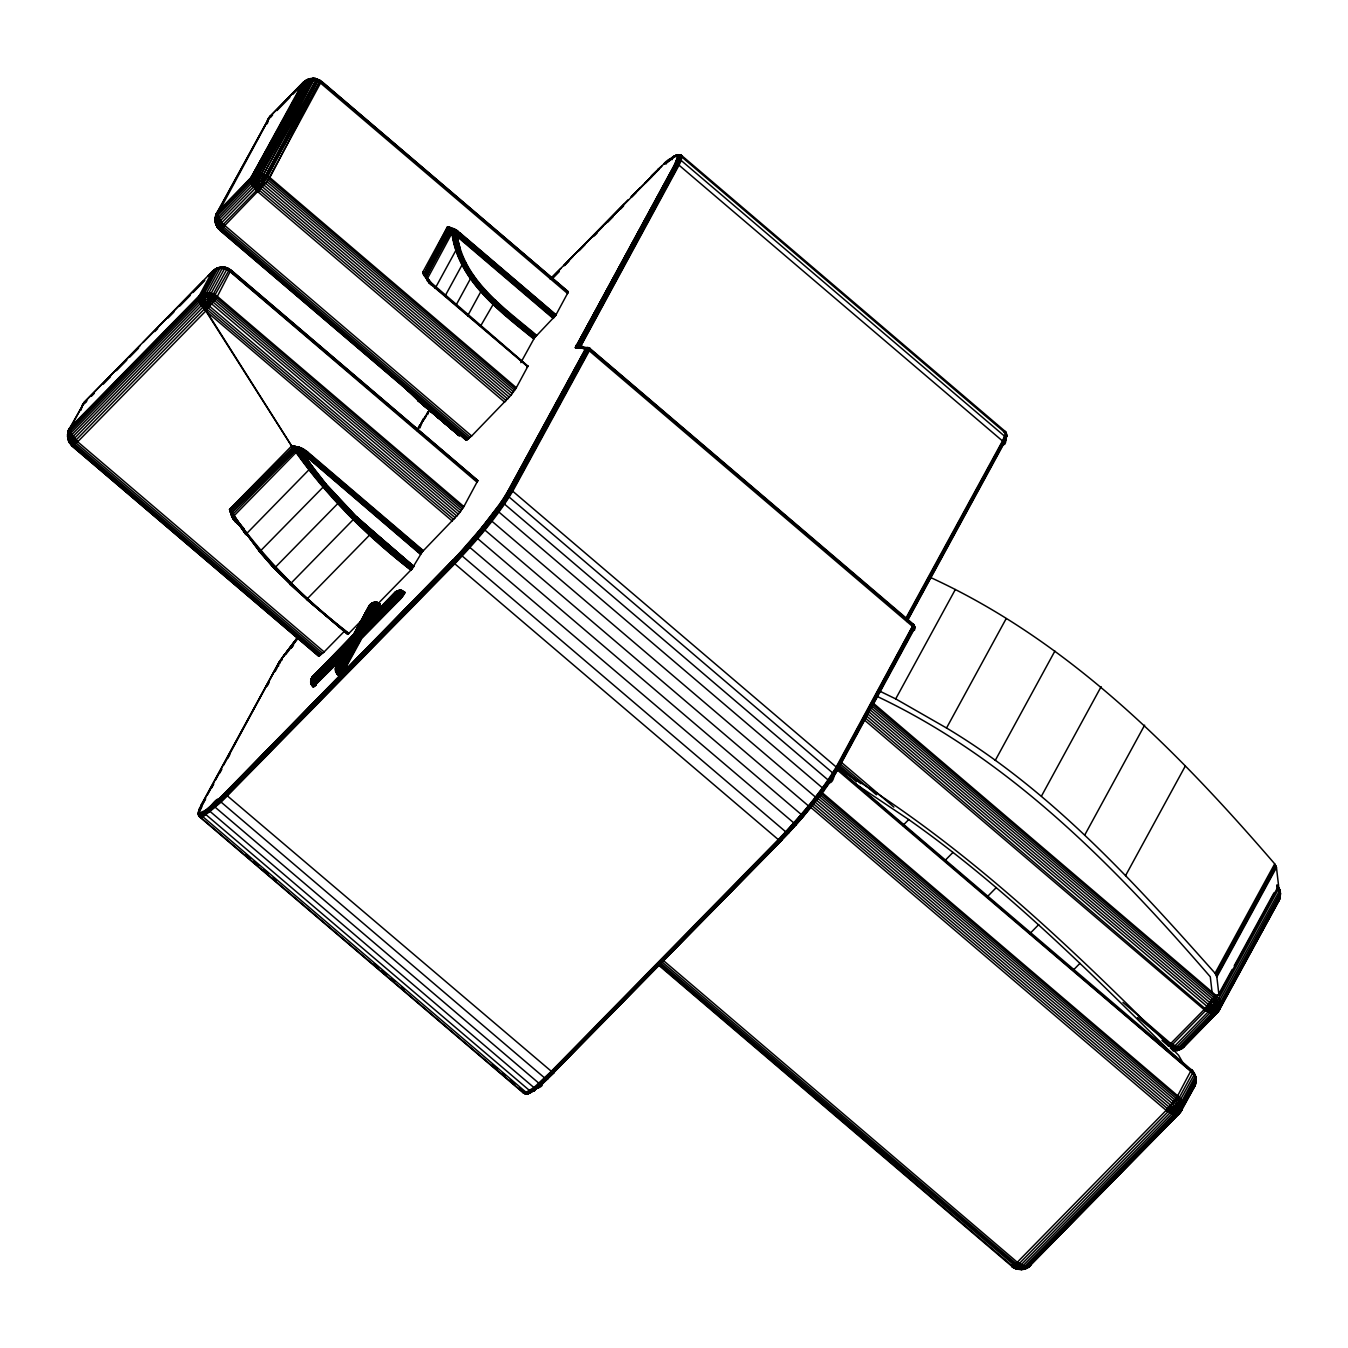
<?xml version="1.0" encoding="UTF-8"?>
<svg xmlns="http://www.w3.org/2000/svg" width="1348" height="1348" viewBox="0 0 1348 1348"><rect width="100%" height="100%" fill="white"/><g stroke="black" fill="none" stroke-linecap="round" stroke-linejoin="round"><path stroke-width="1.5" d="M346.807 665.828L345.324 664.699L360.792 637.722L398.401 600.079L399.648 591.604L401.771 590.458L398.519 591.587L398.924 600.517C408.899 591.216 403.136 586.666 398.401 600.079L361.197 638.059L340.488 672.652L337.708 674.623L338.432 675.247L346.453 666.434L361.702 638.497L398.924 600.517M377.777 603.904L411.696 569.227L422.21 551.888L458.387 514.245L463.881 506.578L477.765 480.697L230.845 270.19L216.708 297.605L205.823 310.95L77.645 441.773L71.174 443.526L68.276 440.526L67.771 434.41L68.916 440.24L77.645 441.773L324.127 651.927L344.397 631.252M526.664 367.044L528.045 365.965L516.318 387.719L510.825 395.385L471.648 435.994L225.167 225.841L219.977 227.509L217.062 227.087L215.545 220.617L217.062 227.087L220.634 229.851L267.072 181.744L321.38 81.453L568.3 291.96L555.662 315.449L534.431 337.893L520.817 362.646M341.482 658.178L315.718 684.481L311.759 685.256L310.731 680.015L312.567 676.645L353.26 635.093L356.024 634.992L361.197 638.059L346.284 665.39C344.246 668.372 339.359 676.595 335.804 672.029C334.843 662.441 335.601 671.86 341.01 673.09M1192.508 1072.132L1194.143 1072.637L1196.03 1078.08L1181.623 1104.501L1175.237 1108.376L1166.155 1110.348L1017.302 1262.267L1011.792 1266.547L1012.348 1264.643M1161.993 1040.437L1168.396 1045.913L1204.101 1009.618L1212.779 1006.316L1218.946 1001.716L1279.336 891.247L1278.477 886.866L1276.826 886.344M504.742 496.738L509.207 497.109L832.71 772.926C836.619 776.684 829.239 787.957 828.06 779.953L504.54 504.135L500.327 503.411L508.078 491.127L509.999 490.268L512.712 491.194L836.215 767.012L837.041 770.921L913.961 629.55L914.281 625.708L590.02 348.997L575.36 347.7L674.371 165.079L677.387 157.632C675.803 154.953 680.268 154.009 681.751 155.627L1005.254 431.444L1006.4 433.449L1006.029 437.814M580.146 347.329L679.004 165.164L681.262 160.53L681.751 155.627C680.369 154.397 673.073 154.936 676.982 156.014M587.61 347.548L589.548 348.188L588.79 350.446L512.223 490.857L504.085 503.781L484.791 529.174L454.36 563.38L226.953 795.489L210.002 811.327L200.347 817.09C196.69 815.169 199.892 806.374 198.459 814.9L199.622 815.506L205.048 812.911L225.925 794.141L453.332 562.015L483.426 528.18L496.906 510.892L510.572 490.284L587.863 347.717L585.032 348.744M676.174 155.155L677.892 155.273L678.297 156.907L675.23 164.49L577.146 344.397C571.788 352.317 594.114 343.201 589.261 350.783L512.712 491.194C496.721 517.801 476.063 541.306 454.798 563.784L221.123 802.127L203.009 816.837L199.588 816.905L199.1 814.63M589.784 348.34L913.54 624.343L836.215 767.012C820.224 793.618 799.583 817.124 778.302 839.602L550.894 1071.711L533.926 1087.566L524.271 1093.329L200.768 817.511L199.571 814.917L200.363 812.726L205.57 810.249L214.281 803.172L215.427 807.452L538.93 1083.27C547.541 1083.27 537.7 1090.414 533.926 1087.566L210.423 811.749L209.058 809.238L209.53 807.25M675.702 155.492L677.404 155.61L677.808 157.227L674.775 164.742L575.781 347.295L585.453 348.323L584.628 350.716L586.549 349.857L589.261 350.783L912.765 626.601C914.921 635.531 915.41 625.91 913.54 624.343M914.23 629.011L913.708 624.579L836.636 767.433L828.481 780.357L809.188 805.75L778.756 839.956L551.366 1072.081C542.89 1079.175 535.156 1090.802 524.271 1093.329M914.483 628.505L914.281 625.607M833.991 775.74L810.637 807.755L481.977 527.557L505.551 496.249M282.254 659.88L281.85 658.212L298.026 636.964M243.702 529.141L233.069 519.064L229.581 509.359L291.606 446.053L305.962 452.709L422.21 551.888M341.988 658.616L315.718 684.481C312.635 686.739 308.658 682.863 311.776 680.302L313.562 676.174M423.356 550.641L307.041 451.462L304.008 449.339L294.201 446.356L299.458 447.671L291.775 446.137L203.683 306.771L201.779 300.267L201.846 294.976L217.112 268.05L224.307 267.393L221.123 267.089L219.825 268.437L206.042 293.982L204.947 301.733L205.823 310.95L291.606 446.053C324.228 493.604 365.173 534.802 410.938 570.052C366.656 535.257 324.16 492.728 293.022 447.351L231.03 510.673C260.552 558.443 304.631 598.327 348.61 633.661L363.353 618.631M399.665 599.725L397.542 599.27L360.354 637.385L345.324 664.699C338.769 659.745 331.996 669.501 340.488 672.652L359.04 636.475L396.261 597.754L358.585 636.189L343.167 663.772L340.488 672.652C336.966 676.747 334.439 669.333 339.157 674.792M663.267 960.433L1017.302 1262.267L1024.682 1266.48L1029.131 1266.497L1178.995 1113.937L1194.261 1087.111L1196.097 1081.045L1194.817 1078.636M1278.696 897.347L1278.595 901.34L1217.682 1012.297L1182.297 1048.306L1178.86 1048.946L1174.192 1046.469L1122.968 1002.406M417.358 430.164L423.424 419.009L419.835 428.057M278.413 666.434L279.255 661.986L201.374 805.295L199.774 811.058L201.846 806.845M246.583 534.533L234.872 518.39L232.85 518.727L229.615 509.51L231.03 510.673L294.723 448.429L291.775 446.137L304.682 454.428L420.879 553.624M348.93 633.358C303.148 598.192 262.321 556.876 229.615 509.51L246.313 534.566L234.653 518.255L233.069 515.206L259.692 551.703L326.081 484.101L356.276 516.503L413.668 566.716C372.284 533.437 331.322 498.086 302.238 453.096L296.493 448.025L291.775 446.137L294.201 446.508M553.927 317.623L456.483 234.013L453.417 231.89L452.069 232.867L427.03 279.306L429.136 282.895L527.321 366.403M69.523 443.02L68.664 438.622L69.675 440.627M914.669 626.803L837.445 769.455L829.424 782.16L810.485 807.115L1166.155 1110.348L1174.175 1105.748L1180.005 1100.457L1193.991 1075.03L1194.143 1072.637M1278.477 886.866L1278.325 889.242L1218.693 998.615L1212.122 1005.035L1204.101 1009.618L862.872 718.703M781.52 840.495L778.302 839.602L454.798 563.784L453.063 560.077L225.655 792.186L227.391 795.893L553.169 1072.856L781.705 840.276L553.539 1072.856M353.328 636.981L353.26 635.093L312.231 677.067L312.365 680.032L315.718 684.481C309.855 687.194 313.831 687.935 316.224 684.919L315.028 685.172L314.842 683.672L344.768 652.651M67.434 436.567L67.922 432.337L84.671 401.721L140.209 345.442M81.032 410.112L82.666 404.232L85.868 402.159M308.254 80.29L309.518 79.549L304.395 81.52L269.566 116.838L218.208 211.013C216.371 216.775 221.257 222.184 225.167 225.841L219.151 225.453L215.629 223.532L215.073 217.517L216.927 212.613L251.284 177.245C256.272 172.291 264.781 173.167 269.836 177.565L516.318 387.719M201.374 805.295L202.099 803.425L199.538 810.552M266.651 124.302L268.286 118.439L271.487 116.349M267.426 123.275L269.027 117.495M277.941 664.884L278.665 663.014L201.56 804.267M335.399 670.057L353.58 634.857L395.25 592.244L400.777 590.272M401.957 597.08L398.705 595.479L395.486 596.541L357.709 635.7L342.021 663.57L340.488 672.652C330.85 674.944 339.932 661.598 344.768 668.776M369.082 607.695L369.874 604.797L372.537 604.814M369.655 607.207L370.414 604.46M419.43 427.03L423.137 419.346M914.264 627.932L913.674 630.089L914.416 628.64M676.511 160.682L679.089 159.671L681.262 160.53L1004.765 436.348C1007.664 439.6 1003.957 449.946 1002.524 440.981L679.004 165.164L676.308 164.237L674.371 165.079M1193.149 1073.412L1196.232 1079.091L1195.187 1085.309L1181.016 1111.426L1176.181 1113.65L1166.155 1110.348L1177.023 1097.002L1191.531 1069.604L1193.064 1072.216L1179.382 1097.474L1166.155 1110.348L1173.518 1114.543L1177.984 1114.577C1182.55 1110.011 1180.865 1102.159 1176.096 1098.418L820.46 795.202M1276.775 885.063L1279.909 890.421L1279.522 899.52L1218.963 1010.714L1214.127 1012.938L1204.101 1009.618L1215.677 995.11L1218.963 995.161L1278.595 885.788L1276.472 867.556L1274.719 863.866C1176.922 750.432 1068.88 641.058 930.861 577.635M1232.24 969.414L1216.604 997.908L1204.101 1009.618C1209.409 1010.73 1216.604 1011.623 1220.446 1006.905L1280.078 897.549L1279.977 893.336L1276.977 887.388M1280.111 892.258L1280.078 897.549M348.61 633.661L348.323 633.931C303.974 598.259 261.04 559.386 230.542 510.841L245.959 534.465L229.615 509.51L232.968 516.402L246.111 534.549L237.433 521.76M199.335 809.44L201.779 803.812M421.486 552.798L305.271 453.602L294.74 447.721L309.518 468.834L337.893 503.057L370.548 534.297L411.696 569.227C369.032 533.522 325.997 496.502 296.375 448.699C297.638 445.834 293.375 447.081 291.775 446.137L306.333 452.271L422.598 551.45M1006.636 436.836L1006.248 432.876L1004.496 432.759M400.862 591.368L399.783 590.255L396.076 591.536L354.035 634.723L337.741 664.631L338.095 668.709L340.488 672.652C329.687 673.747 340.353 660.402 345.425 667.917M865.905 715.451L1207.69 1006.939L1208.802 1009.703L1207.808 1012.247L1174.731 1046.014L1170.536 1047.025L1171.024 1043.386L1178.405 1047.598L1183.881 1046.992L1217.682 1012.297M533.909 338.651C500.108 310.916 459.28 281.395 452.507 234.67C452.086 231.435 450.097 228.857 447.688 226.784L452.642 230.474L454.36 233.659C454.596 230.879 447.014 225.284 450.215 229.682L426.221 277.334L425.345 275.228L449.002 228.149L447.57 226.75L422.716 272.313L424.249 275.059L431.714 284.428L422.8 272.448L431.394 284.175L527.911 366.454M351.019 642.541L351.508 638.632L311.995 678.229L353.109 636.391L361.871 620.535M326.081 484.101L312.736 466.998L310.798 467.891L245.875 534.347L234.114 515.762L296.678 451.816C299.071 450.788 301.312 446.003 296.644 446.71M311.658 677.774L311.927 680.588L315.718 684.481L310.832 682.037L312.028 677.303L353.26 635.093M310.832 682.037L312.096 679.173L351.508 638.632L310.748 680.622M311.877 678.533L311.691 684.75M294.37 448.783L232.378 512.088C234.552 520.918 239.472 525.113 230.306 511.734L234.923 521.373L244.039 528.82L233.187 518.576L241.376 525.653M324.127 651.927L318.617 656.19L72.135 446.053L69.27 441.622M337.017 674.084L337.185 673.006M269.836 177.565L320.251 80.391L321.818 81.824M781.267 840.663L788.765 832.862L785.732 831.817L462.229 555.999L460.123 552.68L225.537 792.489M427.687 414.695L427.838 412.336L422.817 420.205M198.813 810.839L200.026 813.215C208.704 814.31 217.786 790.72 221.123 802.127L544.643 1077.945L547.794 1078.804L554.112 1072.62M397.188 591.721C392.201 591.941 395.941 598.63 398.401 600.079L401.771 590.458M452.305 521.086L205.823 310.95L208.3 294.016L222.117 268.471L223.263 267.123L225.79 267.409L227.66 268.892L220.449 267.561L217.112 268.05L212.849 270.881L83.947 402.631M373.447 615.581C378.266 614.604 378.973 599.355 378.468 603.938L370.801 618.715M1015.853 1268.013L1013.443 1267.743L1017.302 1262.267L1019.711 1268.653L1022.559 1269.193L1015.263 1268.687L1017.302 1262.267C1020.335 1266.379 1027.277 1270.793 1030.883 1264.946L1027.631 1267.76M223.599 765.175L280.03 660.806L278.648 663.216M534.752 337.472C499.569 309.602 459.045 278.21 452.642 230.474C453.872 227.475 449.541 227.627 447.688 226.784L453.888 233.827L453.417 231.89C460.359 278.935 500.563 309.315 535.105 337.017M215.36 269.01L200.01 295.987L201.02 303.047L205.823 310.95L228.739 270.729C231.064 268.926 226.936 266.786 226.649 269.634L212.748 295.161L205.823 310.95L199.993 303.89L198.442 297.301L212.108 271.807L215.36 269.01L219.286 268.151L213.86 270.257L207.98 276.273M378.839 603.196L379.647 604.174M403.625 591.368L403.844 593.406L398.401 600.079L395.672 595.125L396.076 591.536M229.615 509.51C235.31 519.351 239.017 526.984 230.306 511.734M318.971 656.223L72.135 446.053L77.645 441.773L70.045 438.184L67.585 434.612L70.18 429.557L198.341 298.717C203.026 294.066 211.029 294.875 215.764 299.02L462.263 509.156M81.958 407.029L83.407 403.288M512.257 393.599L265.758 183.446C261.9 180.076 255.379 179.402 251.571 183.21L217.5 218.191L216.438 224.324L218.747 228.874L225.167 225.841L216.371 221.106L215.107 218.696L216.489 215.124L250.779 179.857C255.463 175.206 263.45 176.015 268.201 180.16L514.683 390.297M336.174 666.62L355.265 634.807L394.947 595.277L356.024 634.992L340.606 664.176L340.488 672.652L336.09 670.276L335.719 667.648L352.738 636.054L312.028 677.656L352.047 637.318M369.874 604.797L353.109 636.391L338.955 651.135L353.109 636.391M1178.995 1113.937C1184.521 1109.101 1183.241 1100.103 1177.731 1095.823L822.095 792.607M1181.354 1048.879L1215.93 1013.848C1222.552 1009.669 1221.541 999.525 1215.677 995.11L872.813 702.78M1279.033 898.83L1280.415 895.257M471.648 435.994L466.155 440.274L219.657 230.12L220.213 228.216M375.957 612.363L380.203 604.123L379.293 604.544M677.387 157.632L679.426 156.537L682.172 157.312L1006.097 433.551L1002.929 441.386L905.839 619.457M1006.097 433.551L1003.266 441.858L906.193 619.928M1006.434 434.022L1003.519 442.346L907.44 618.58M1006.67 434.561L1005.153 440.88L1006.855 435.707M1005.894 439.414L1005.49 440.425M568.115 292.617L318.448 79.667L265.826 175.088L258.243 192.09L504.725 402.226M534.145 338.297C500.159 310.68 460.106 281.092 452.507 234.67C453.096 234.08 453.905 233.777 454.68 233.558C456.888 231.519 456.298 228.537 452.692 228.435L459.702 233.086L555.898 315.095M454.141 233.726L455.135 229.548L555.662 315.449M198.375 813.063C202.638 800.544 196.993 812.17 198.847 816.012L202.251 815.944L209.648 810.856L226.565 795.05L453.973 562.942L484.32 528.804L503.562 503.478L511.701 490.571L588.773 347.75M69.22 442.414L71.225 444.806L77.645 441.773C71.865 439.886 64.199 432.573 70.686 426.945L198.864 296.122C203.851 291.151 212.361 292.027 217.399 296.425L463.881 506.578M310.731 680.015L311.304 678.954M914.011 629.651L914.719 627.376L913.287 625.573L589.767 349.755L587.02 348.913L585.032 349.89M1195.187 1085.309L1196.232 1079.091M1279.522 899.52L1279.909 897.128M67.922 432.337L68.647 441.268L71.933 442.43L77.645 441.773L70.955 432.893L70.686 426.945M335.635 667.934L335.467 669.08M69.405 428.546L68.091 431.495M216.927 212.613L215.613 215.562L216.792 219.589L225.167 225.841L218.039 226.312L215.798 224.611M311.742 679.409L310.613 681.481M214.955 220.651L216 214.433L270.291 115.911M312.096 679.173L351.154 639.963L335.568 668.979L335.719 671.506M1190.57 1069.874L1192.441 1070.851L1195.406 1076.024L1181.758 1101.333L1174.833 1107.028L1166.155 1110.348L1175.405 1109.741L1181.876 1106.573L1195.895 1081.248L1195.996 1077.086L1194.261 1073.8M1280.566 893.303L1220.597 1004.833L1215.374 1008.439L1204.101 1009.618L1211.481 1013.831L1215.93 1013.848C1220.496 1009.298 1218.811 1001.446 1214.043 997.689L871.229 705.408M337.017 665.238L337.59 669.13L340.488 672.652L336.646 671.54L335.568 668.979M1192.98 1088.712L1194.665 1085.949M1277.314 902.941L1277.736 901.745M238.68 522.653L233.794 518.357L230.474 511.718M1170.536 1047.025L1171.024 1043.386C1173.417 1050.378 1183.173 1052.518 1184.993 1043.756M1278.595 888.029L1280.33 891.314L1279.977 893.336L1220.344 1002.71L1215.188 1006.821L1204.101 1009.618L1214.834 1011.539L1219.889 1008.894M335.686 670.04L336.764 673.461M397.93 590.694L396.278 593.743L398.401 600.079L402.766 590.896L401.586 590.508M230.744 513.976L235.597 520.918L242.707 527.22L234.923 521.373M301.43 448.429L299.526 447.351L301.43 448.429L300.166 451.31C329.097 497.665 371.374 533.218 412.825 567.896C370.296 533.522 328.103 497.058 298.734 450.299L304.968 454.023L421.149 553.219M403.322 595.344L399.126 593.322L395.469 594.182L355.265 634.807L339.528 664.328L340.488 672.652L338.685 668.372L338.736 664.059L355.265 634.807L394.745 594.519L354.591 634.706L337.741 664.631M216.792 225.689L217.197 224.712M817.562 799.111L823.78 790.905L822.398 787.855L498.878 512.038L494.935 510.926M315.129 78.42L312.719 78.319L311.489 79.667L261.293 173.909L259.22 180.649L258.243 192.09L255.968 183.075L256.794 174.212L310.36 79.734L259.001 173.875L257.384 182.873L258.243 192.09L319.476 82.127C314.455 78.841 307.058 78.639 302.643 83.07L251.284 177.245C249.447 183.025 254.334 188.434 258.243 192.09L263.585 174.33L313.562 79.852L315.129 78.42L318.465 80.273M296.728 638.817L281.766 658.464L298.245 636.66L280.738 659.728L279.811 663.25M259.574 551.079L274.301 568.317L340.656 500.664M319.173 654.286L318.617 656.19M456.113 432.455C460.022 439.044 462.196 432.961 455.776 430.518L460.511 434.561M466.694 438.353L466.155 440.274M1005.911 438.302L906.597 620.939M1005.962 438.858L906.665 621.479M199.386 809.996L205.469 798.437M585.453 349.52L508.078 491.127M914.416 627.528L837.378 768.916L823.729 789.524L810.249 806.812L780.155 840.646L552.747 1072.772C544.558 1078.299 536.892 1093.11 526.512 1092.655L203.009 816.837L201.762 814.243L202.486 812.086M913.826 630.055L914.264 629.162M424.249 275.059L425.26 275.447L423.98 273.964L447.57 226.75L452.507 234.67L450.215 227.66L447.688 226.784L455.725 231.94L554.702 316.713M837.411 769.961L833.384 776.937L833.873 776.178M335.719 667.513L336.377 666.047M335.719 668.153L340.387 664.952L345.981 667.125M1218.204 1011.657L1219.569 1003.771L1214.986 996.29L872.156 704.01M1278.595 901.34L1279.909 898.391M1180.258 1112.37L1181.943 1109.606M1194.261 1087.111L1195.575 1084.163L1194.935 1077.035M535.881 336.124C503.916 308.894 460.342 279.659 456.483 234.013C457.478 232.665 458.927 230.609 456.13 230.104C458.96 231.688 460.258 234.063 457.343 236.035C463.729 280.401 504.843 308.49 536.639 335.315M267.915 176.184L317.606 81.099M365.005 625.304L376.631 603.129L375.991 602.101L370.144 604.477L335.585 668.557L369.504 605.286L374.525 602.388L375.519 603.281M368.931 620.097L377.625 603.5L365.207 625.388L377.844 602.691M265.826 175.088L317.117 79.111M338.533 663.974L344.363 652.887M346.301 649.197L351.154 639.963L312.365 680.032L310.815 682.796L312.079 685.424M362.915 627.039L375.603 602.893L361.331 629.044M361.298 629.044L375.148 602.809L376.985 602.27L377.221 603.297M345.324 664.699L359.933 637.065L396.902 598.563L359.04 636.475L343.504 663.89L358.585 636.189L396.059 597.484L398.57 596.642L401.215 597.99M1014.252 1266.025L1013.443 1267.743L1011.792 1266.547M349.081 644.866L350.986 641.277L312.365 680.032M364.499 625.236L376.985 602.27M357.169 629.786L361.972 620.805M363.893 617.199L368.695 608.218L363.825 617.013M343.167 663.772L358.147 635.936L395.722 596.911L357.709 635.7L341.448 663.553L356.832 635.312L395.284 596.086L356.024 634.992L339.78 663.721M369.133 606.01L353.007 635.868L321.397 668.675M370.548 618.58L378.468 603.938L377.406 603.399L374.003 602.792L370.868 603.87L354.558 633.779L359.175 631.016L375.148 602.809L376.463 602.64M426.962 278.901L426.339 276.913L451.192 231.367C454.748 231.654 452.052 230.609 449.12 227.913L424.131 273.678L425.26 275.447M435.134 288.405L456.012 250.138L459.988 248.099L456.163 234.434L454.141 232.631M445.126 295.953L462.027 264.966L465.835 262.489M456.349 304.597L470.267 279.07L473.822 276.172M467.638 315.853L480.562 292.145L483.814 288.876M207.491 794.73L213.523 783.643M215.545 779.953L221.578 768.865M201.593 806.34L205.621 798.96M211.67 787.872L213.692 784.165M219.724 773.095L221.746 769.388M227.795 758.301L229.8 754.61M267.072 686.25L269.094 682.56M275.127 671.472L277.149 667.782M416.768 430.551L419.767 425.024M480.731 325.795L495.559 300.284M335.719 667.648L352.738 636.054M353.075 635.43L369.504 605.286M338.5 664.21L354.591 634.706L394.678 593.811L354.035 634.723L395.503 592.598L399.648 591.604L404.366 593.845M378.805 609.65L356.765 632.044L372.587 603.062L355.619 632.835L371.677 603.399L374.525 602.388M366.69 622.608L357.961 631.437L373.565 602.859L356.765 632.044L372.907 602.96L375.367 602.253L376.648 603.196L364.567 625.253M359.175 631.016L374.576 602.792L357.961 631.437L369.369 619.659M357.709 635.7L342.476 663.654L358.147 635.936L396.059 597.484M396.902 598.563L359.478 636.761L344.498 664.261L359.933 637.065L397.542 599.27L360.792 637.722M366.639 623.652L377.625 603.5M905.435 619.052L1002.524 440.981L1005.692 433.129L1005.254 431.444L1003.502 431.326L1006.012 432.337M907.49 620.653L1003.704 443.93M878.761 690.665L895.695 698.887L955.328 589.514M1218.963 995.161L1216.84 976.929L1215.087 973.239C1134.443 882.603 1051.659 790.973 946.532 728.004L1006.164 618.648M995.245 760.457L1054.877 651.084M1041.499 796.045L1101.131 686.671M1085.022 834.53L1144.637 725.157M1125.529 875.695L1185.162 766.321M1215.087 973.239L1274.719 863.866M1215.744 974.082L1275.377 864.708M1216.267 974.992L1275.899 865.618M1216.637 975.952L1276.27 866.579M1216.84 976.929L1276.472 867.556M1187.588 1040.605C1185.364 1046.587 1179.618 1051.609 1172.912 1050.817M1234.229 965.775L1273.995 892.848M425.345 275.228L450.215 229.682M357.186 629.92L362.005 621.091M363.926 617.569L368.745 608.74M355.619 632.835L371.863 603.297L375.014 603.449M312.854 677.437L312.028 677.303M363.842 625.556L376.294 603.011M263.585 174.33L315.617 80.341M261.293 173.909L313.562 79.852M344.279 664.16L359.478 636.761M259.001 173.875L311.489 79.667M357.961 631.437L374.003 602.792L375.367 602.253M369.268 620.265L378.468 603.938M370.868 603.87L371.677 603.399L354.558 633.779L370.144 604.477L375.014 602.741M340.876 663.553L356.832 635.312L395.486 596.541M373.278 615.446L379.411 604.629L378.855 603.078M296.611 447.031L303.772 449.71L301.935 452.793C330.344 498.558 372.402 533.235 413.145 567.457L371.88 532.696L372.756 531.398L356.276 516.503L289.871 584.375L306.788 599.27L371.88 532.696M796.028 824.909L803.459 816.366L474.9 536.234L467.47 544.777L469.053 546.732L796.078 824.824L788.445 833.131M294.723 448.429L294.201 446.677L305.271 453.602L304.766 455.607L312.416 467.082L325.795 484.235L356.091 516.722L413.836 566.413L372.756 531.398M459.702 233.086L457.916 231.266L459.466 233.44M419.363 426.49L426.238 415.521M505.112 496.452L585.942 347.986M833.671 776.583L837.041 770.921M205.57 810.249L204.963 812.339L206.244 814.9L529.764 1090.717C532.645 1093.717 540.11 1086.623 528.652 1093.464M314.286 685.222L313.511 687.076L313.359 681.886L346.739 647.613M278.632 663.705L280.603 660.773M422.884 421.183L426.339 415.976M1168.396 1045.913L1171.024 1043.386L1174.849 1049.553L1177.68 1050.48L1179.096 1049.115M279.592 661.48L280.738 659.728M279.508 661.885L282.035 658.043M279.626 662.778L280.738 661.194M867.455 713.682L1209.51 1005.423L1211.01 1008.388L1210.319 1012.399L1176.602 1046.958L1171.597 1048.626L1171.024 1043.386L1173.434 1049.772L1174.883 1050.85L1176.888 1049.452M427.434 412.977L430.72 408.377M427.35 413.364L429.557 410.281M427.383 413.785L429.608 410.685M501.035 503.04L474.9 536.234M829.374 782.969L823.78 790.905M228.435 270.392L229.548 269.01M312.281 682.071L311.422 684.043L315.331 683.756M399.8 590.913C395.469 589.514 397.39 597.821 398.401 600.079M308.321 79.313L305.693 80.897L252.885 175.914L306.097 80.745L254.738 174.903L308.17 80.054L256.794 174.212L309.467 79.785L310.798 78.437L313.949 78.605L308.978 78.824L307.512 80.189L254.738 174.903L254.637 183.513L258.243 192.09L252.784 182.182L252.885 175.914L304.244 81.756L251.284 177.245L305.726 80.391M285.725 654.505L296.931 639.66M290.949 648.304L293.426 645.001M296.813 639.373L281.766 658.768M290.983 648.371L293.476 645.085M1021.161 1269.732L1025.895 1268.721L1029.299 1266.278M267.578 121.219L215.107 218.696M319.055 81.706L320.066 80.492M267.359 120.258L272.599 114.968M81.722 406.051L86.98 400.777M369.049 606.179L372.419 603.55M311.203 678.583L312.146 677.707M302.643 83.07L307.26 79.481M817.613 798.892L489.273 518.963L452.928 560.717L225.52 792.843L205.081 811.226L201.93 813.097L198.645 813.164M810.637 807.755L817.596 798.639M84.671 401.721L68.478 430.366L67.585 434.612M371.66 603.55L370.464 605.875L371.357 605.623M1193.502 1086.1L1194.699 1084.601M313.359 681.886L346.857 648.118L313.579 682.155L345.577 650.09L314.05 682.796L313.764 684.902L315.567 685.576M307.647 451.984L306.131 453.703L421.84 552.343M548.114 1078.585L542.284 1083.944M810.485 807.115L787.872 833.081M803.256 816.197L810.637 807.351M803.442 816.366L810.721 807.553M422.986 551.029L307.277 452.372C301.16 452.372 308.692 464.723 312.416 467.082L303.502 454.327L312.062 467.234M803.408 816.315L788.192 833.148L541.407 1084.196M411.696 569.227L371.003 533.757L412.084 568.789C370.161 533.623 327.598 497.463 298.296 450.552L293.358 447.014L229.581 509.359L233.945 516.065L230.643 511.718M460.072 552.899L467.47 544.777M675.938 156.368L672.399 157.295L677.842 154.7L680.167 154.868L680.605 156.553L677.454 164.338L579.354 344.246L579.404 346.925L575.36 347.7M226.228 268.404L225.79 267.409L224.408 268.875L210.558 294.42L205.823 310.95L203.531 301.935L203.868 294.302L217.618 268.757L219.05 267.393L222.555 267.359M429.389 283.333C435.353 284.091 422.952 277.654 422.8 272.448L430.821 284.681M199.504 815.034L199.588 816.905L523.108 1092.739L527.017 1094.087C534.347 1090.734 528.113 1094.879 524.76 1093.683M347.481 643.03L351.879 638.497M380.759 607.897L393.599 594.67M360.641 629.499L367.953 621.95M312.028 677.656L395.25 592.244M323.082 667.294L330.226 659.947M313.747 676.123L318.111 671.658M321.026 668.675L353.007 635.868L369.723 606.229M269.566 116.838L303.367 82.144L307.176 81.217M276.913 110.57L289.854 97.359M292.735 94.427L306.906 80.155M143.141 342.443L203.548 280.788M91.394 396.261L94.343 393.262M103.173 384.231L110.536 376.715M116.433 370.7L126.746 360.169M129.694 357.169L138.541 348.138M154.734 331.591L157.682 328.592M167.995 318.061L173.892 312.045M179.79 306.03L190.102 295.515M193.05 292.499L204.829 280.468M298.885 449.828L295.953 449.929L233.036 514.211L231.367 513.908M550.22 279.053L655.128 173.218M550.54 278.969L560.802 268.522M563.734 265.522L628.151 199.757M631.083 196.774L659.223 169.14M550.928 278.985L558.24 271.504M564.104 265.522L572.883 256.558M577.281 252.076L624.141 204.239M631.471 196.774L640.249 187.81M644.647 183.311L661.817 166.293M551.349 279.053L558.662 271.588M564.526 265.607L568.907 261.124M579.168 250.661L585.015 244.679M592.345 237.214L602.59 226.75M605.522 223.751L623.096 205.823M631.875 196.859L636.273 192.376M645.069 183.395L652.381 175.931M553.253 277.722L559.117 271.74M594.249 235.883L597.181 232.884M607.442 222.42L613.289 216.438M620.619 208.974L623.551 205.974M395.705 591.941L312.231 677.067L311.203 680.487L315.718 684.481L312.315 685.98M344.802 645.692L350.48 639.879M350.986 641.277L312.584 680.504L349.536 643.99L313.022 681.33L346.706 647.546M902.84 825.583L908.72 819.567C1006.72 888.484 1091.425 973.677 1176.248 1057.675M945.538 859.973L952.901 852.458M987.494 896.555L996.324 887.523M1029.906 933.591L1038.752 924.56M1074.019 969.38L1079.917 963.365M1179.736 1113.027L1029.131 1266.497M381.754 606.651L394.981 593.221M354.591 634.706L395.419 593.339L399.379 592.395L403.894 594.552M341.213 657.942L314.842 683.672L345.004 653.022M381.214 607.897L385.579 603.483M314.05 682.796L345.846 650.629L314.219 682.964L344.65 652.516M356.024 634.992L395.672 595.125L398.89 594.35L402.681 596.187M359.04 636.475L396.75 598.394L400.44 598.883M575.663 347.919L578.241 346.706L589.548 348.188M349.536 644.007L312.803 680.959L312.551 685.475M314.842 683.672L342.392 656.24M219.539 798.454L225.655 792.186M553.86 1072.772L532.393 1091.509M237.366 523.732C226.397 507.842 244.494 529.494 245.454 532.898M415.218 397.374L401.805 384.972L459.584 435.421L401.906 384.753L418.099 400.626L459.23 435.64L418.048 400.524L419.43 399.547L433.652 411.662M658.346 169.14L651.269 175.914M232.378 512.088L295.6 450.266M525.787 1091.661L525.855 1093.498L529.006 1092.925M585.234 348.896L588.453 347.767L511.145 490.386L497.412 511.094L476.366 537.481L453.619 562.487L219.994 800.779L201.998 815.405L198.611 815.473L198.56 811.361M274.116 568.266L306.788 599.27M575.36 347.127L577.399 346.048L580.162 346.857M666.401 163.765L664.396 163.563L657.976 169.275M575.68 346.217L579.404 345.476L583.617 348.829M212.108 271.807C217.095 266.853 225.605 267.713 230.66 272.127L477.141 482.264M576.287 344.987L579.91 344.448L584.122 347.801M394.93 592.648L396.548 591.25M431.124 284.394L424.367 275.059L431.394 284.175M672.214 159.603C669.231 156.722 661.548 166.242 664.396 163.563M664.867 163.462L674.253 156.183M665.373 163.479L674.826 156.149M665.878 163.563L675.382 156.2M378.249 604.561L379.681 603.685M403.541 593.171L404.99 592.294M532.932 1091.375L538.172 1087.448L537.448 1088.106M673.73 156.317L668.355 160.126L669.585 159.233M403.086 591.941L405.023 592.463M235.277 521.137L236.338 520.581L231.94 513.908M405.714 387.651L402.007 385.292M528.079 1093.413L535.442 1088.358L552.292 1072.604L779.7 840.495L809.946 806.492L823.493 789.102L837.226 768.394L914.669 626.348M395.722 591.991L399.935 590.98L404.703 593.255M397.812 591.216L399.311 590.559M337.59 665.171L341.735 664.193L346.453 666.434M1178.59 1049.974L1214.649 1014.168C1218.862 1009.972 1217.311 1002.744 1212.914 999.272L870.1 706.992M1015.229 1268.468L1017.572 1269.26L1017.302 1262.267L1023.705 1268.62L1027.85 1266.817L1176.703 1114.88C1180.915 1110.685 1179.348 1103.456 1174.967 1099.985L817.731 795.421M1028.591 1267.187L1024.868 1268.856M672.77 156.89L677.252 154.75M567.238 291.893L568.3 291.96M476.72 480.629L477.765 480.697M306.384 80.004L309.888 78.723L308.978 78.824M428.344 281.075L431.832 284.209L422.8 272.448L431.866 284.04L425.227 275.632M216.236 268.572L219.926 267.308M396.986 591.031L398.823 590.407M372.216 602.859L374.053 602.219M1176.804 1050.564L1180.477 1049.317M1027.429 1267.305L1022.138 1269.142L1017.302 1262.267L1018.684 1269.361L1021.885 1269.681M1023.081 1269.462L1026.755 1268.198M306.619 599.371L348.07 634.15M525.282 1093.936L534.92 1088.173L551.821 1072.368L779.228 840.259L809.592 806.121L828.835 780.795L836.973 767.888L914.028 625.068M530.741 1092.689L525.855 1094.087L523.108 1092.739L523.024 1090.869L519.822 1088.122M259.692 551.703L233.945 516.84L231.839 516.924L231.064 513.942M555.376 315.853L457.697 231.923L447.688 226.784L452.76 229.851L456.972 236.422L553.169 318.431M231.688 516.604L233.811 516.57L245.909 533.976L233.069 515.206M308.17 79.313L317.184 79.785M310.899 79.01L312.399 78.69M398.014 590.694L400.154 590.441M1174.159 1050.513L1180.073 1047.918L1213.149 1014.168C1216.873 1010.444 1215.492 1004.058 1211.616 1000.991L870.404 710.076M1176.265 1050.311L1178.438 1049.991M314.64 684.582L315.718 684.481L311.354 681.869L311.776 680.302M426.524 278.665L528.028 366.218M215.141 269.937L216.64 269.954M399.429 590.289L401.03 590.441M374.306 602.354L376.244 602.27M1171.968 1049.738L1178.405 1047.598L1211.481 1013.831L1213.352 1009.029L1211.262 1003.839L868.971 711.862M230.811 511.718L232.075 512.409M676.696 154.902L681.279 155.273L681.7 156.975L678.533 164.81L579.926 347.177L579.91 344.448L678.01 164.54L680.251 159.923L680.74 155.02M220.01 230.137L216.742 226.498M1003.906 431.748L1005.675 431.866L1006.804 436.28M337.741 674.792L336.916 673.848M312.719 78.319L315.533 78.757M578.831 346.773L577.989 346.52L578.781 344.144L676.881 164.237L679.089 159.671L679.577 154.818M223.263 267.123L226.06 267.713M400.508 590.306L401.906 590.609M375.721 602.135L377.12 602.421M375.435 602.371L377.204 602.775M1170.452 1048.424L1171.597 1048.626M1016.931 1269.058L1022.138 1269.142L1026.35 1266.8L1175.203 1114.88C1178.927 1111.156 1177.545 1104.77 1173.67 1101.704L818.034 798.488M315.718 684.481L311.894 683.689L310.63 681.852M296.577 447.351L306.131 453.703L305.962 452.709C295.65 445.902 286.366 441.032 304.968 454.023L305.17 454.967M314.657 78.504L316.915 78.841M225.419 267.511L227.778 268.286M401.35 590.744L404.417 592.345M376.8 602.32L377.979 602.725M376.564 602.573L377.912 603.011M1192.441 1070.851L1194.446 1073.244M316.578 78.942L318.634 79.7M316.157 79.448L321.633 82.464M293.358 447.014L296.745 449.272M450.165 227.542L455.152 229.885L459.179 233.827M447.688 226.784L457.528 232.311L555.056 316.274M299.307 448.311L307.277 452.372M233.794 518.357L238.411 522.788L235.883 520.749M876.941 696.326C1010.377 759.413 1115.099 866.68 1210.285 976.811L1212.054 992.01M458.859 234.266L450.283 227.947L554.314 317.168M296.493 448.025L305.777 454.141M299.424 447.822L306.502 453.248M199.251 812.153L200.363 812.726M198.476 813.737L201.796 813.67L204.963 811.766L219.471 799.313L452.979 561.122C473.721 539.217 493.857 516.301 509.443 490.352L586.464 347.75M198.426 814.31L199.571 814.917L204.963 812.339L225.723 793.686L453.13 561.56L483.039 527.944L501.995 502.973L509.999 490.268L587.037 347.599M527.472 1092.756L528.585 1093.346M526.984 1093.093L528.113 1093.683M526.428 1093.346L527.574 1093.936M526.428 1094.138L525.198 1091.695M227.526 268.218L229.497 269.246M227.155 268.757L477.58 481.337M402.445 591.132L403.49 591.671M377.659 602.944L378.704 603.483M1015.482 1268.535L1011.708 1266.21M318.448 79.667L320.201 80.627M895.695 698.887L946.532 728.004M450.299 228.098L457.73 235.597M453.282 231.654L454.461 232.345L450.333 228.25L457.343 236.035L553.539 318.044M837.074 768.057C965.387 845.061 1073.682 949.767 1178.59 1055.265L1183.51 1063.875M851.97 781.52L908.72 819.567M450.603 229.16L452.642 230.474M458.859 248.369L454.68 233.558L458.859 248.369L456.18 235.293L457.343 236.035L456.163 234.434M458.505 234.704L455.793 231.721L458.118 235.159M590.036 348.525L576.826 346.183L675.752 164.321L678.836 156.671L678.432 155.02M312.214 685.744L313.444 686.486M450.249 228.654L449.12 227.913M577.669 346.756L676.308 164.237L678.516 159.687L679.004 154.868M229.379 269.128L231.283 270.56M229.008 269.583L230.238 270.493M378.788 603.129L379.732 603.853M1011.893 1265.57L1018.245 1268.62L1024.682 1266.48L1173.518 1114.543L1175.304 1111.072L1174.833 1107.028L1172.238 1103.49L816.602 800.291M306.687 451.85L301.564 448.075L306.889 452.793M319.476 82.127L567.66 293.544M312.955 686.621L313.393 685.374L313.14 686.621M419.093 399.884L442.986 419.885M446.171 422.564L450.957 426.558L446.289 422.446M460.174 434.915L418.588 400.339M300.166 451.31L420.458 554.264M372.166 532.308L413.432 567.07L372.351 532.039M443.441 421.772L418.2 400.137L424.519 405.529M446.609 424.452L452.945 429.81M456.113 432.489L459.28 435.151M418.217 400.592L459.382 435.572L418.369 400.491M370.195 534.667L411.308 569.665L370.548 534.297M321.734 81.487L568.216 291.623M459.87 232.783L556.067 314.809M536.268 335.703C503.613 308.557 463.577 280.468 456.18 235.293M535.493 336.579C502.063 309.029 461.336 279.929 454.68 233.558M534.431 337.893C498.743 310.006 459.028 278.345 451.9 230.559M533.741 338.938C499.282 310.984 458.219 280.637 451.9 233.12M515.61 388.898L269.128 178.745C264.157 174.414 255.783 173.555 250.863 178.442L216.539 213.776L218.528 219.825L225.167 225.841L216.253 222.69L215.545 219.893L217.938 215.225L251.014 181.458C255.328 177.178 262.692 177.919 267.072 181.744L513.554 391.88M510.825 395.385L263.113 184.339L257.384 182.873L253.441 184.187L219.336 218.797L217.466 223.599L220.634 229.851L467.116 440.004M509.308 397.205L261.866 186.361L257.417 185.198L254.351 186.226L220.482 220.651L219.016 224.391L221.476 229.261L467.958 439.397M507.758 398.974L260.619 188.349L257.569 187.574L254.941 188.72L221.864 222.487L220.853 225.049L222.538 228.368L469.02 438.521M506.225 400.676L259.406 190.287L256.508 190.472L223.431 224.24L223.785 227.222L470.267 437.375M864.371 717.153L1206.443 1009.753L1171.513 1045.408L1137.594 1017.454M436.819 414.358L443.138 419.75M219.572 229.783L466.509 440.291M427.67 408.208L433.989 413.6M437.156 416.296L443.475 421.688M446.643 424.384L452.962 429.776M452.844 429.995L418.082 400.356L459.163 435.387L456.012 432.691M841.017 762.024L893.876 807.098M839.636 763.406L876.47 794.814M838.389 764.552L860.816 783.677M838.928 766.81L856.553 781.823M838.068 767.4L846.089 774.224M837.462 767.686L840.663 770.416M837.142 767.737L1191.615 1069.941M837.394 768.748L1194.395 1074.036M836.939 769.674L1190.975 1071.525L1193.991 1075.03L1195.895 1081.248M231.199 270.223L477.681 480.36M821.387 793.804L1177.023 1097.002L1181 1102.428L1181.168 1110.584L1174.95 1112.353L1166.155 1110.348L1175.304 1111.072L1181.724 1108.629L1196.097 1081.045M813.484 800.729L1170.721 1105.309L1173.063 1109.101L1171.732 1113.903L1022.879 1265.839L1020.133 1267.356L1016.729 1267.305L659.576 963.837M813.535 803.88L1169.171 1107.079L1170.772 1109.69L1169.862 1112.976L1021.009 1264.896L1016.813 1265.907L660.638 962.944M463.19 507.758L216.708 297.605C211.72 293.274 203.346 292.415 198.442 297.301L70.265 428.125L69.001 429.709L69.978 434.123L77.645 441.773L68.731 438.622L68.023 435.825L70.399 431.158L198.577 300.318C202.891 296.038 210.271 296.779 214.635 300.604L461.117 510.74M812.001 805.565L1167.638 1108.781L1167.975 1111.763L1019.139 1263.699L1016.999 1264.205L661.885 961.798M459.82 512.459L213.338 302.306C209.462 298.936 202.958 298.279 199.133 302.07L70.955 432.893L68.731 438.622L71.225 444.806M458.387 514.245L211.906 304.092L207.895 302.019L203.531 301.935L199.993 303.89L71.815 434.73L69.944 439.532L73.112 445.784M456.888 516.065L207.272 304.294L203.885 304.227L201.122 305.76L72.96 436.584L71.495 440.324L73.955 445.177L320.436 655.33M455.338 517.834L206.716 306.586L202.503 307.58L74.325 438.42L73.331 440.964L75.016 444.301L321.498 654.437M453.787 519.536L206.227 308.827L204.087 309.332L75.909 440.156L76.263 443.155L322.745 653.291M302.137 452.473L420.643 553.977M403.996 591.991L404.939 592.783M379.209 603.82L380.153 604.612M378.788 604.123L379.934 605.067M347.868 634.301L306.502 599.135L347.7 634.403M344.06 669.67C341.061 665.524 333.849 669.973 337.691 674.135M343.302 670.579C341.027 667.243 335.214 670.613 338.23 673.949M342.527 671.472C340.404 668.406 336.208 672.5 339.696 674.354M341.752 672.315L339.629 671.843L340.319 673.781M72.236 445.059L319.594 655.92M338.736 675.095L336.983 673.495M658.717 964.427L1012.752 1266.278M658.11 964.73L1012.146 1266.564M245.959 854.632L250.762 858.743M253.963 861.473L258.765 865.568M263.568 869.662L268.37 873.757M273.189 877.851L276.391 880.581M374.087 963.871L378.889 967.965M382.091 970.695L386.893 974.806M391.695 978.901L394.897 981.63M401.3 987.09L404.501 989.82M492.593 1064.92L497.395 1069.015M502.197 1073.109L505.399 1075.839M510.218 1079.933L515.02 1084.028M237.669 523.428L244.005 528.837M371.576 533.083L412.084 568.789M431.613 284.024L430.029 282.659L431.714 284.428M355.838 516.992L372.587 531.685M238.495 522.738L232.142 516.823M306.99 599.119L274.385 567.912M299.037 449.322L304.934 455.321M413.145 394.442L410.18 391.729L417.324 398.789M410.702 391.308L415.066 395.419M410.348 391.594L413.263 394.357M402.749 384.921L407.113 389.083M422.716 272.313L424.131 273.678M410.55 391.459L413.398 394.256M1191.531 1069.604L1193.182 1071.492M219.758 229.143L218.123 227.509L218.224 228.688M70.5 444.166L72.489 446.07M274.217 568.115L290.073 584.173M234.99 518.609L233.305 516.419M422.8 272.448L430.197 282.457L424.839 275.194L427.636 281.361M455.877 231.519L450.215 227.66L457.309 232.732M427.181 278.766L430.197 282.457L424.755 275.161M259.439 551.298L274.301 568.317M259.355 551.484L274.166 568.401M423.811 273.745L429.658 283.063M428.715 280.957L424.671 275.127L426.726 278.648M311.641 684.582L312.955 686.014M311.624 684.986L312.567 686.065M1278.78 887.456L1277.297 885.265L1279.724 890.236M336.309 672.568L337.286 674.169M312.736 466.998L302.238 453.096L311.658 467.402L301.025 452.035L311.236 467.638L298.734 450.299L310.36 468.177M233.811 516.57L245.959 534.465M452.625 232.362L453.636 233.929M233.945 516.84L234.872 518.39M453.198 234.148L452.321 232.614L456.483 249.582M455.54 232.345L456.483 234.013M311.843 684.093L310.815 681.33M311.152 684.144L311.759 685.256M426.709 278.193L427.265 278.851M1279.909 890.421L1280.6 894.381M1195.575 1076.193L1196.03 1078.08M215.629 223.532L214.922 219.572M68.091 439.465L67.636 437.578M426.339 276.913L427.063 278.682M426.608 278.042L429.136 282.895M454.832 231.485L455.321 232.749M311.337 684.498L310.781 680.386M1279.353 888.602L1280.364 892.292M216.169 225.352L215.175 221.645M335.5 671.051L336.006 672.399M297.487 449.457L297.841 450.839M428.9 281.007L428.159 281.681L427.923 280.603M451.327 229.666L451.597 230.845M310.647 682.374L310.815 683.268M296.206 448.598L296.324 449.592M523.496 1091.206L523.58 1093.076M459.112 435.556L418.065 400.609L459.23 435.64"/></g></svg>
